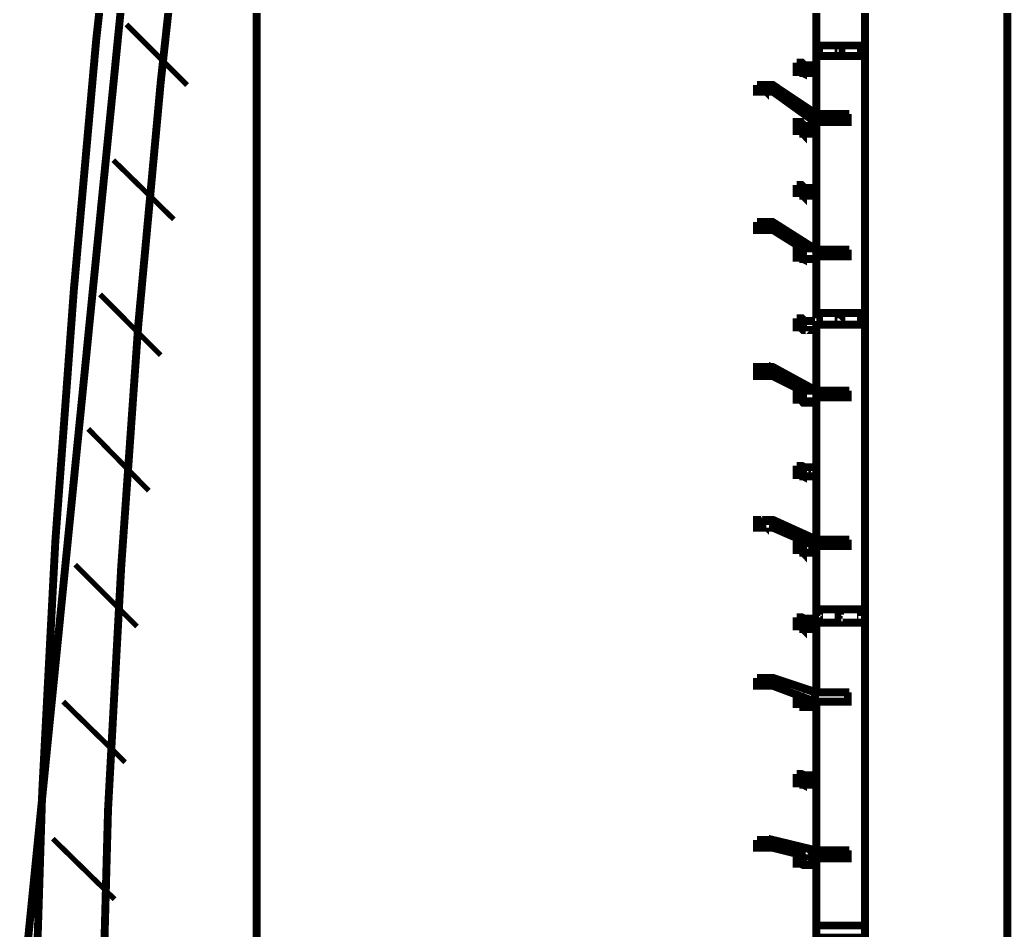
# Model space of a CAD drawing. Extents: x 0.1 to 11.6, y 0.3 to 16.2.
# Drawn here: x 7.967 to 9.222, y 12.596 to 13.747 of the extents above; entities that cross this region are included whole.
import ezdxf

# ---------------------------------------------------------------- set-up
doc = ezdxf.new("R2010")
doc.units = 0
doc.header["$MEASUREMENT"] = 0

msp = doc.modelspace()

# ---------------------------------------------------------------- linework, layer by layer
at = {"color": 0}
for points, const_width in [([(8.79497, 14.7167), (8.19, 14.7167), (7.97168, 12.53)], 0.01), ([(8.19, 14.6667), (8.14165, 14.3533), (8.09831, 14.0367), (8.06332, 13.7217), (8.035, 13.405), (8.01167, 13.0883), (7.99501, 12.77), (7.98503, 12.4517), (7.98167, 12.1334), (7.98503, 11.8167), (7.99501, 11.4983), (8.01167, 11.18), (8.035, 10.8633), (8.06332, 10.5467), (8.09831, 10.23), (8.14165, 9.91499), (8.19, 9.60167)], 0.01), ([(8.06999, 12.4417), (8.07835, 12.7483), (8.095, 13.055), (8.11664, 13.3617), (8.14501, 13.6683), (8.17833, 13.9733), (8.22, 14.2783), (8.26665, 14.5817)], 0.01), ([(8.26665, 13.7867), (8.26665, 13.7383), (8.26665, 13.6867), (8.26665, 13.6334), (8.26665, 13.5817), (8.26665, 13.5283), (8.26665, 13.4717), (8.26665, 13.4167), (8.26665, 13.3583), (8.26665, 13.3017), (8.26665, 13.2433), (8.26665, 13.1833), (8.26665, 13.1233), (8.26665, 13.0633), (8.26665, 13.0017), (8.26665, 12.94), (8.26665, 12.8783), (8.26665, 12.815), (8.26665, 12.7517), (8.26665, 12.6867), (8.26665, 12.6233), (8.26665, 12.5583)], 0.01), ([(9.21669, 13.7633), (9.21669, 13.7067), (9.21669, 13.65), (9.21669, 13.5917), (9.21669, 13.5317), (9.21669, 13.4717), (9.21669, 13.41), (9.21669, 13.3483), (9.21669, 13.285), (9.21669, 13.2217), (9.21669, 13.1583), (9.21669, 13.0933), (9.21669, 13.0267), (9.21669, 12.96), (9.21669, 12.895), (9.21669, 12.8267), (9.21669, 12.76), (9.21669, 12.69), (9.21669, 12.6217), (9.21669, 12.5517)], 0.01), ([(9.03668, 13.7584), (9.03668, 13.75), (9.03668, 13.74), (9.03668, 13.73), (9.03668, 13.7183), (9.03668, 13.715), (8.97499, 13.715), (8.97499, 13.7183), (8.97499, 13.73), (8.97499, 13.74), (8.97499, 13.75), (8.97499, 13.7584)], 0.01), ([(8.17833, 13.665), (8.10167, 13.7416)], 0.006667), ([(8.97499, 13.715), (8.97667, 13.715)], 0.01), ([(9.03668, 13.715), (9.03836, 13.715)], 0.01), ([(9.03668, 13.7017), (9.03668, 13.6983), (9.03668, 13.6883), (9.03668, 13.6783), (9.03668, 13.6683), (9.03668, 13.6567), (9.03668, 13.6467), (9.03668, 13.635), (9.03668, 13.625), (9.03668, 13.615), (9.03668, 13.605), (9.03668, 13.5933), (9.03668, 13.5817), (9.03668, 13.5717), (9.03668, 13.56), (9.03668, 13.55), (9.03668, 13.5384), (9.03668, 13.5283), (9.03668, 13.5167), (9.03668, 13.5067), (9.03668, 13.495), (9.03668, 13.4833), (9.03668, 13.4717), (9.03668, 13.46), (9.03668, 13.45), (9.03668, 13.4383), (9.03668, 13.4267), (9.03668, 13.415), (9.03668, 13.405), (9.03668, 13.3933), (9.03668, 13.3817), (9.03668, 13.3767), (8.97499, 13.3767), (8.97499, 13.3817), (8.97499, 13.3933), (8.97499, 13.405), (8.97499, 13.415), (8.97499, 13.4267), (8.97499, 13.4383), (8.97499, 13.4483)], 0.01), ([(8.97499, 13.6283), (8.97499, 13.635), (8.97499, 13.6467), (8.97499, 13.6567), (8.97499, 13.6683), (8.97499, 13.6783), (8.97499, 13.6883), (8.97499, 13.6983), (8.97499, 13.7017)], 0.01), ([(8.97667, 13.7067), (8.97835, 13.7067)], 0.01), ([(8.97667, 13.7067), (8.97835, 13.7067)], 0.01), ([(9.00331, 13.7067), (9.00499, 13.7067)], 0.01), ([(9.00499, 13.7067), (9.00667, 13.7067)], 0.01), ([(9.03168, 13.7067), (9.03331, 13.7067)], 0.01), ([(9.03168, 13.7067), (9.03331, 13.7067)], 0.01), ([(8.97499, 13.69), (8.96001, 13.69), (8.95665, 13.6934), (8.95503, 13.6934), (8.94997, 13.6934), (8.95503, 13.6934), (8.95833, 13.6883), (8.97499, 13.6883)], 0.01), ([(8.94997, 13.6934), (8.95167, 13.6934)], 0.01), ([(8.94997, 13.6934), (8.94997, 13.6816), (8.95503, 13.6816), (8.95503, 13.6934), (8.95503, 13.6816), (8.95833, 13.68), (8.95833, 13.6883), (8.95833, 13.68), (8.97499, 13.68)], 0.01), ([(8.95503, 13.6934), (8.95665, 13.6934)], 0.01), ([(8.95833, 13.6883), (8.96001, 13.6883)], 0.01), ([(8.97499, 13.69), (8.97667, 13.69)], 0.01), ([(8.95503, 13.6816), (8.95665, 13.6816)], 0.01), ([(8.95833, 13.68), (8.96001, 13.68)], 0.01), ([(8.965, 13.6833), (8.96669, 13.6833)], 0.01), ([(8.96669, 13.6833), (8.96832, 13.6833)], 0.01), ([(8.90001, 13.665), (8.90169, 13.665)], 0.01), ([(8.90001, 13.665), (8.90001, 13.6567), (8.91997, 13.6567)], 0.01), ([(8.91997, 13.665), (8.91997, 13.6567), (8.97331, 13.6183), (8.97331, 13.6283), (8.97499, 13.6283), (8.97331, 13.6283)], 0.01), ([(8.90831, 13.66), (8.91, 13.66), (8.91168, 13.66)], 0.01), ([(9.01497, 13.6283), (9.01497, 13.6183), (8.97331, 13.6183)], 0.01), ([(8.97331, 13.6283), (8.97499, 13.6283)], 0.01), ([(9.01497, 13.6283), (9.01665, 13.6283)], 0.01), ([(8.94997, 13.6166), (8.94997, 13.6067), (8.95503, 13.6067), (8.95503, 13.6166), (8.95503, 13.6067), (8.95833, 13.6033), (8.95833, 13.6133), (8.95833, 13.6033), (8.97499, 13.6033)], 0.01), ([(8.95503, 13.6166), (8.95665, 13.6166)], 0.01), ([(8.95833, 13.6133), (8.96001, 13.6133)], 0.01), ([(8.97499, 13.4567), (8.97499, 13.46), (8.97499, 13.4717), (8.97499, 13.4833), (8.97499, 13.495), (8.97499, 13.5067), (8.97499, 13.5167), (8.97499, 13.5283), (8.97499, 13.5384), (8.97499, 13.55), (8.97499, 13.56), (8.97499, 13.5717), (8.97499, 13.5817), (8.97499, 13.5933), (8.97499, 13.605), (8.97499, 13.615), (8.97499, 13.6183)], 0.01), ([(8.97499, 13.6133), (8.97667, 13.6133)], 0.01), ([(8.95503, 13.6067), (8.95665, 13.6067)], 0.01), ([(8.95833, 13.6033), (8.96001, 13.6033)], 0.01), ([(8.965, 13.6067), (8.96669, 13.6067)], 0.01), ([(8.96669, 13.6067), (8.96832, 13.6067)], 0.01), ([(8.16168, 13.495), (8.08501, 13.57)], 0.006667), ([(8.94997, 13.5384), (8.95167, 13.5384)], 0.01), ([(8.94997, 13.5384), (8.94997, 13.5283), (8.95503, 13.5283), (8.95503, 13.5384), (8.95503, 13.5283), (8.95833, 13.525), (8.95833, 13.535), (8.95833, 13.525), (8.97499, 13.525)], 0.01), ([(8.95503, 13.5384), (8.95665, 13.5384)], 0.01), ([(8.95503, 13.5283), (8.95665, 13.5283)], 0.01), ([(8.95833, 13.535), (8.96001, 13.535)], 0.01), ([(8.95833, 13.525), (8.96001, 13.525)], 0.01), ([(8.965, 13.53), (8.96669, 13.53)], 0.01), ([(8.96669, 13.53), (8.96832, 13.53)], 0.01), ([(8.97499, 13.535), (8.97667, 13.535)], 0.01), ([(8.90001, 13.4916), (8.90169, 13.4916)], 0.01), ([(8.90001, 13.4916), (8.90001, 13.4817), (8.91997, 13.4817)], 0.01), ([(8.90831, 13.4867), (8.90831, 13.485), (8.91, 13.485), (8.91168, 13.485), (8.91168, 13.4867)], 0.01), ([(8.91997, 13.4916), (8.91997, 13.4817), (8.97331, 13.4483), (8.97331, 13.4567)], 0.01), ([(8.96332, 13.4567), (8.96001, 13.4567), (8.95665, 13.4567), (8.95503, 13.4583), (8.94997, 13.4583), (8.94997, 13.4567), (8.95503, 13.4567), (8.95833, 13.455), (8.96332, 13.455)], 0.01), ([(8.94997, 13.4567), (8.94997, 13.4467), (8.95503, 13.4467), (8.95503, 13.4567), (8.95503, 13.4467), (8.95833, 13.445), (8.95833, 13.455), (8.95833, 13.445), (8.97499, 13.445)], 0.01), ([(8.95503, 13.4567), (8.95665, 13.4567)], 0.01), ([(8.95833, 13.455), (8.96001, 13.455)], 0.01), ([(8.965, 13.45), (8.965, 13.4483), (8.96669, 13.4483), (8.96669, 13.45)], 0.01), ([(8.97331, 13.4583), (8.97499, 13.4583)], 0.01), ([(8.97331, 13.4483), (9.01497, 13.4483), (9.01497, 13.4567)], 0.01), ([(9.01497, 13.4567), (9.01665, 13.4567)], 0.01), ([(8.95503, 13.4467), (8.95665, 13.4467)], 0.01), ([(8.95833, 13.445), (8.96001, 13.445)], 0.01), ([(8.14501, 13.3233), (8.06836, 13.4)], 0.006667), ([(8.97499, 13.3767), (8.97667, 13.3767)], 0.01), ([(9.03668, 13.3767), (9.03836, 13.3767)], 0.01), ([(8.97499, 13.3666), (8.96001, 13.3666), (8.95665, 13.37), (8.95503, 13.37), (8.94997, 13.37), (8.95503, 13.37), (8.95833, 13.3666)], 0.01), ([(8.94997, 13.37), (8.95167, 13.37)], 0.01), ([(8.94997, 13.37), (8.94997, 13.3583), (8.95503, 13.3583), (8.95503, 13.37), (8.95503, 13.3583), (8.95833, 13.355), (8.97499, 13.355)], 0.01), ([(8.95503, 13.37), (8.95665, 13.37)], 0.01), ([(8.95833, 13.365), (8.97499, 13.365)], 0.01), ([(8.97499, 13.3666), (8.97667, 13.3666)], 0.01), ([(9.03668, 13.3617), (9.03668, 13.3583), (9.03668, 13.345), (9.03668, 13.3333), (9.03668, 13.3217), (9.03668, 13.31), (9.03668, 13.2983), (9.03668, 13.2867), (9.03668, 13.275), (9.03668, 13.2633), (9.03668, 13.2517), (9.03668, 13.24), (9.03668, 13.2283), (9.03668, 13.2167), (9.03668, 13.2033), (9.03668, 13.1917), (9.03668, 13.18), (9.03668, 13.1683), (9.03668, 13.155), (9.03668, 13.1433), (9.03668, 13.1317), (9.03668, 13.1183), (9.03668, 13.1067), (9.03668, 13.095), (9.03668, 13.0817), (9.03668, 13.07), (9.03668, 13.0566), (9.03668, 13.045), (9.03668, 13.0317), (9.03668, 13.02), (9.03668, 13.0067), (9.03668, 13.0017), (8.97499, 13.0017), (8.97499, 13.0067), (8.97499, 13.02), (8.97499, 13.0317), (8.97499, 13.045), (8.97499, 13.0566), (8.97499, 13.07), (8.97499, 13.0817)], 0.01), ([(8.97499, 13.2783), (8.97499, 13.2867), (8.97499, 13.2983), (8.97499, 13.31), (8.97499, 13.3217), (8.97499, 13.3333), (8.97499, 13.345), (8.97499, 13.3583), (8.97499, 13.3617)], 0.01), ([(8.97667, 13.365), (8.97667, 13.3666), (8.97667, 13.365), (8.97835, 13.365), (8.97835, 13.3666), (8.97835, 13.365)], 0.01), ([(9.00331, 13.3666), (9.00331, 13.365), (9.00499, 13.365), (9.00499, 13.3666), (9.00667, 13.3666)], 0.01), ([(9.03168, 13.3666), (9.03168, 13.365), (9.03331, 13.365), (9.03331, 13.3666)], 0.01), ([(8.95503, 13.3583), (8.95665, 13.3583)], 0.01), ([(8.95833, 13.355), (8.96001, 13.355)], 0.01), ([(8.965, 13.36), (8.965, 13.3583), (8.96669, 13.3583), (8.96669, 13.36)], 0.01), ([(8.97331, 13.2783), (9.01497, 13.2783), (8.97499, 13.2783), (8.91997, 13.3083), (8.90001, 13.3083), (8.90001, 13.3066), (8.91997, 13.3066)], 0.01), ([(8.90001, 13.3066), (8.90001, 13.2967), (8.91997, 13.2967)], 0.01), ([(8.90831, 13.3017), (8.91, 13.3017), (8.91168, 13.3017)], 0.01), ([(8.96332, 13.275), (8.96001, 13.275), (8.95665, 13.2767), (8.95503, 13.2767), (8.95503, 13.2783), (8.94997, 13.2783), (8.94997, 13.2767), (8.95503, 13.2767), (8.95833, 13.2733), (8.96332, 13.2733)], 0.01), ([(8.94997, 13.2767), (8.94997, 13.2667), (8.95503, 13.2667), (8.95503, 13.2767), (8.95503, 13.2667), (8.95833, 13.2633), (8.97499, 13.2633)], 0.01), ([(8.95503, 13.2767), (8.95665, 13.2767)], 0.01), ([(8.95833, 13.2733), (8.96001, 13.2733)], 0.01), ([(8.97331, 13.28), (8.97499, 13.28)], 0.01), ([(9.01497, 13.2783), (9.01497, 13.27), (8.97331, 13.27)], 0.01), ([(9.01497, 13.2783), (9.01665, 13.2783)], 0.01), ([(8.95503, 13.2667), (8.95665, 13.2667)], 0.01), ([(8.95833, 13.2633), (8.96001, 13.2633)], 0.01), ([(8.965, 13.27), (8.965, 13.2683), (8.96669, 13.2683), (8.96669, 13.27)], 0.01), ([(8.97499, 13.09), (8.97499, 13.095), (8.97499, 13.1067), (8.97499, 13.1183), (8.97499, 13.1317), (8.97499, 13.1433), (8.97499, 13.155), (8.97499, 13.1683), (8.97499, 13.18), (8.97499, 13.1917), (8.97499, 13.2033), (8.97499, 13.2167), (8.97499, 13.2283), (8.97499, 13.24), (8.97499, 13.2517), (8.97499, 13.2633), (8.97499, 13.27)], 0.01), ([(8.12999, 13.1517), (8.05333, 13.23)], 0.006667), ([(8.94997, 13.1833), (8.95167, 13.1833)], 0.01), ([(8.94997, 13.1833), (8.94997, 13.1717), (8.95503, 13.1717), (8.95503, 13.1833), (8.95503, 13.1717), (8.95833, 13.17), (8.95833, 13.1816), (8.95833, 13.17), (8.97499, 13.17)], 0.01), ([(8.95503, 13.1833), (8.95665, 13.1833)], 0.01), ([(8.95833, 13.1816), (8.96001, 13.1816)], 0.01), ([(8.965, 13.175), (8.96669, 13.175)], 0.01), ([(8.96669, 13.175), (8.96832, 13.175)], 0.01), ([(8.97499, 13.1816), (8.97667, 13.1816)], 0.01), ([(8.95503, 13.1717), (8.95665, 13.1717)], 0.01), ([(8.95833, 13.17), (8.96001, 13.17)], 0.01), ([(8.90001, 13.1133), (8.90001, 13.105), (8.91997, 13.105)], 0.01), ([(8.90831, 13.11), (8.91, 13.11), (8.91168, 13.11)], 0.01), ([(8.91997, 13.1133), (8.91997, 13.105), (8.97331, 13.0817), (8.97331, 13.09)], 0.01), ([(8.96164, 13.0866), (8.96001, 13.0866), (8.95665, 13.0883), (8.95503, 13.0883), (8.94997, 13.0883), (8.95503, 13.0883), (8.95833, 13.085), (8.96164, 13.085)], 0.01), ([(8.94997, 13.0883), (8.95167, 13.0883)], 0.01), ([(8.94997, 13.0883), (8.94997, 13.0767), (8.95503, 13.0767), (8.95503, 13.0883), (8.95503, 13.0767), (8.95833, 13.0733), (8.95833, 13.085), (8.95833, 13.0733), (8.97499, 13.0733)], 0.01), ([(8.95503, 13.0883), (8.95665, 13.0883)], 0.01), ([(8.95833, 13.085), (8.96001, 13.085)], 0.01), ([(8.97331, 13.0917), (8.97499, 13.0917)], 0.01), ([(9.01497, 13.09), (9.01497, 13.0817), (8.97331, 13.0817)], 0.01), ([(9.01497, 13.09), (9.01665, 13.09)], 0.01), ([(8.95503, 13.0767), (8.95665, 13.0767)], 0.01), ([(8.95833, 13.0733), (8.96001, 13.0733)], 0.01), ([(8.965, 13.08), (8.96669, 13.08)], 0.01), ([(8.96669, 13.08), (8.96832, 13.08)], 0.01), ([(8.11501, 12.98), (8.03668, 13.0583)], 0.006667), ([(8.97499, 13.0017), (8.97667, 13.0017)], 0.01), ([(9.03668, 13.0017), (9.03836, 13.0017)], 0.01), ([(8.97499, 12.99), (8.96001, 12.99), (8.95665, 12.9916), (8.95503, 12.9916), (8.94997, 12.9916), (8.95503, 12.9916), (8.95833, 12.9883), (8.97499, 12.9883)], 0.01), ([(8.94997, 12.9916), (8.95167, 12.9916)], 0.01), ([(8.94997, 12.9916), (8.94997, 12.98), (8.95503, 12.98), (8.95503, 12.9916), (8.95503, 12.98), (8.95833, 12.9767), (8.95833, 12.9883), (8.95833, 12.9767), (8.97499, 12.9767)], 0.01), ([(8.95503, 12.9916), (8.95665, 12.9916)], 0.01), ([(8.95833, 12.9883), (8.96001, 12.9883)], 0.01), ([(8.965, 12.985), (8.965, 12.9833), (8.96669, 12.9833), (8.96669, 12.985)], 0.01), ([(8.97499, 12.99), (8.97667, 12.99)], 0.01), ([(9.03668, 12.985), (9.03668, 12.9817), (9.03668, 12.97), (9.03668, 12.9567), (9.03668, 12.9434), (9.03668, 12.9316), (9.03668, 12.9183), (9.03668, 12.9067), (9.03668, 12.8933), (9.03668, 12.88), (9.03668, 12.8666), (9.03668, 12.855), (9.03668, 12.8417), (9.03668, 12.8283), (9.03668, 12.815), (9.03668, 12.8033), (9.03668, 12.79), (9.03668, 12.7767), (9.03668, 12.7633), (9.03668, 12.75), (9.03668, 12.7383), (9.03668, 12.725), (9.03668, 12.7116), (9.03668, 12.7), (9.03668, 12.6867), (9.03668, 12.6733), (9.03668, 12.66), (9.03668, 12.6467), (9.03668, 12.6334), (9.03668, 12.62), (9.03668, 12.6067), (9.03668, 12.6017), (8.97499, 12.6017), (8.97499, 12.6067), (8.97499, 12.62), (8.97499, 12.6334), (8.97499, 12.6467), (8.97499, 12.66), (8.97499, 12.6733), (8.97499, 12.6867)], 0.01), ([(8.97499, 12.8967), (8.97499, 12.9067), (8.97499, 12.9183), (8.97499, 12.9316), (8.97499, 12.9434), (8.97499, 12.9567), (8.97499, 12.97), (8.97499, 12.9817), (8.97499, 12.985)], 0.01), ([(8.97667, 12.9916), (8.97667, 12.99), (8.97835, 12.99), (8.97835, 12.9916)], 0.01), ([(8.97667, 12.99), (8.97835, 12.99)], 0.01), ([(8.97667, 12.99), (8.97835, 12.99)], 0.01), ([(8.97667, 12.99), (8.97835, 12.99)], 0.01), ([(9.00331, 12.99), (9.00499, 12.99), (9.00667, 12.99)], 0.01), ([(9.03168, 12.99), (9.03331, 12.99)], 0.01), ([(9.03168, 12.99), (9.03331, 12.99)], 0.01), ([(9.03168, 12.99), (9.03331, 12.99)], 0.01), ([(9.03168, 12.99), (9.03331, 12.99)], 0.01), ([(8.95503, 12.98), (8.95665, 12.98)], 0.01), ([(8.95833, 12.9767), (8.96001, 12.9767)], 0.01), ([(8.90001, 12.915), (8.90169, 12.915)], 0.01), ([(8.90001, 12.915), (8.90001, 12.905), (8.91997, 12.905)], 0.01), ([(8.90831, 12.91), (8.91, 12.91), (8.91168, 12.91)], 0.01), ([(8.91997, 12.915), (8.91997, 12.905), (8.97331, 12.885), (8.97331, 12.8967), (8.97499, 12.8967), (8.97331, 12.8967)], 0.01), ([(9.01497, 12.8967), (9.01497, 12.885), (8.97331, 12.885)], 0.01), ([(8.97331, 12.8967), (8.97499, 12.8967)], 0.01), ([(9.01497, 12.8967), (9.01665, 12.8967)], 0.01), ([(8.95167, 12.8933), (8.94997, 12.8933), (8.95335, 12.8933)], 0.01), ([(8.94997, 12.8933), (8.95167, 12.8933)], 0.01), ([(8.94997, 12.8933), (8.94997, 12.8817), (8.95503, 12.8817), (8.95833, 12.88)], 0.01), ([(8.95503, 12.8917), (8.95503, 12.8817), (8.95503, 12.8933)], 0.01), ([(8.95833, 12.8783), (8.95833, 12.8917), (8.95833, 12.88), (8.95833, 12.8783), (8.97499, 12.8783)], 0.01), ([(8.95833, 12.8917), (8.96001, 12.8917)], 0.01), ([(8.95833, 12.8917), (8.96001, 12.8917)], 0.01), ([(8.965, 12.885), (8.96669, 12.885)], 0.01), ([(8.97499, 12.6967), (8.97499, 12.7), (8.97499, 12.7116), (8.97499, 12.725), (8.97499, 12.7383), (8.97499, 12.75), (8.97499, 12.7633), (8.97499, 12.7767), (8.97499, 12.79), (8.97499, 12.8033), (8.97499, 12.815), (8.97499, 12.8283), (8.97499, 12.8417), (8.97499, 12.855), (8.97499, 12.8666), (8.97499, 12.88), (8.97499, 12.885)], 0.01), ([(8.09999, 12.8083), (8.02165, 12.885)], 0.006667), ([(8.95503, 12.8817), (8.95665, 12.8817)], 0.01), ([(8.94997, 12.7933), (8.95167, 12.7933)], 0.01), ([(8.94997, 12.7933), (8.94997, 12.7817), (8.95503, 12.7817), (8.95503, 12.7933), (8.95503, 12.7817), (8.95833, 12.78), (8.95833, 12.7917), (8.95833, 12.78), (8.97499, 12.78)], 0.01), ([(8.95503, 12.7933), (8.95665, 12.7933)], 0.01), ([(8.95833, 12.7917), (8.96001, 12.7917)], 0.01), ([(8.965, 12.7867), (8.965, 12.785), (8.96669, 12.785), (8.96669, 12.7867)], 0.01), ([(8.97499, 12.7917), (8.97667, 12.7917)], 0.01), ([(8.95503, 12.7817), (8.95665, 12.7817)], 0.01), ([(8.95833, 12.78), (8.96001, 12.78)], 0.01), ([(8.08664, 12.635), (8.00836, 12.7116)], 0.006667), ([(8.97331, 12.6967), (8.97499, 12.6967), (8.97331, 12.6967), (9.01497, 12.6967), (8.97499, 12.6967), (8.91997, 12.71), (8.90001, 12.71), (8.91997, 12.71)], 0.01), ([(8.90001, 12.71), (8.90169, 12.71)], 0.01), ([(8.90001, 12.71), (8.90001, 12.7), (8.91997, 12.7)], 0.01), ([(8.90831, 12.705), (8.90831, 12.7033), (8.91, 12.7033), (8.91168, 12.7033), (8.91168, 12.705)], 0.01), ([(9.01497, 12.6967), (9.01497, 12.6867), (8.97331, 12.6867)], 0.01), ([(8.97331, 12.6967), (8.97499, 12.6967)], 0.01), ([(9.01497, 12.6967), (9.01665, 12.6967)], 0.01), ([(8.94997, 12.6917), (8.94997, 12.68), (8.95503, 12.68), (8.95503, 12.69), (8.95503, 12.68), (8.95833, 12.6783), (8.97499, 12.6783)], 0.01), ([(8.965, 12.685), (8.96669, 12.685)], 0.01), ([(8.96669, 12.685), (8.96832, 12.685)], 0.01), ([(8.95503, 12.68), (8.95665, 12.68)], 0.01), ([(8.95833, 12.6783), (8.96001, 12.6783)], 0.01), ([(8.97499, 12.6017), (8.97667, 12.6017)], 0.01), ([(9.03668, 12.6017), (9.03836, 12.6017)], 0.01)]:
    msp.add_lwpolyline(points, dxfattribs=dict(at, const_width=const_width))
at = {"color": 0, "const_width": 0.01}
for points in [[(8.97499, 13.715), (8.97499, 13.7133), (8.97499, 13.7116), (8.97499, 13.71), (8.97499, 13.7083), (8.97499, 13.7067), (8.97499, 13.705), (8.97499, 13.7033), (8.97499, 13.7017), (9.03668, 13.7017), (9.03668, 13.7033), (9.03668, 13.705), (9.03668, 13.7067), (9.03668, 13.7083), (9.03668, 13.71), (9.03668, 13.7116), (9.03668, 13.7133), (9.03668, 13.715), (8.97499, 13.715)], [(8.97667, 13.705), (8.97835, 13.705), (8.97835, 13.7067), (8.97667, 13.7067), (8.97667, 13.705)], [(8.97667, 13.705), (8.97667, 13.7067), (8.97667, 13.705), (8.97835, 13.705), (8.97835, 13.7067), (8.97835, 13.705), (8.97667, 13.705)], [(9.00499, 13.705), (9.00667, 13.705), (9.00667, 13.7067), (9.00499, 13.7067), (9.00331, 13.7067), (9.00331, 13.705), (9.00499, 13.705)], [(9.00499, 13.705), (9.00331, 13.705), (9.00331, 13.7067), (9.00331, 13.705), (9.00499, 13.705), (9.00499, 13.7067), (9.00667, 13.7067), (9.00499, 13.7067), (9.00499, 13.705)], [(9.03168, 13.705), (9.03331, 13.705), (9.03331, 13.7067), (9.03168, 13.7067), (9.03168, 13.705)], [(9.03168, 13.705), (9.03168, 13.7067), (9.03168, 13.705), (9.03331, 13.705), (9.03331, 13.7067), (9.03331, 13.705), (9.03168, 13.705)], [(8.96669, 13.685), (8.96669, 13.6833), (8.96669, 13.6816), (8.965, 13.6816), (8.965, 13.6833), (8.965, 13.685), (8.96669, 13.685)], [(8.91997, 13.665), (8.97331, 13.6283), (9.01497, 13.6283), (8.97499, 13.6283), (8.91997, 13.665), (8.90001, 13.665), (8.91997, 13.665)], [(8.91, 13.6617), (8.91168, 13.66), (8.91, 13.66), (8.91, 13.6583), (8.90831, 13.66), (8.90831, 13.6617), (8.91, 13.6617)], [(8.96001, 13.6133), (8.95665, 13.6166), (8.95503, 13.6166), (8.95503, 13.6183), (8.94997, 13.6183), (8.94997, 13.6166), (8.95503, 13.6166), (8.95833, 13.6133), (8.97499, 13.6133), (8.96001, 13.6133)], [(8.96669, 13.6083), (8.96669, 13.6067), (8.965, 13.6067), (8.965, 13.6083), (8.96669, 13.6083)], [(8.96001, 13.535), (8.95665, 13.5384), (8.95503, 13.5384), (8.94997, 13.5384), (8.95503, 13.5384), (8.95833, 13.535), (8.97499, 13.535), (8.96001, 13.535)], [(8.96669, 13.5317), (8.96669, 13.53), (8.96669, 13.5283), (8.965, 13.5283), (8.965, 13.53), (8.965, 13.5317), (8.96669, 13.5317)], [(8.91997, 13.4916), (8.97331, 13.4567), (9.01497, 13.4567), (8.97499, 13.4567), (8.91997, 13.4916), (8.90001, 13.4916), (8.91997, 13.4916)], [(8.91, 13.4867), (8.91168, 13.4867), (8.91168, 13.485), (8.91, 13.485), (8.90831, 13.485), (8.90831, 13.4867), (8.91, 13.4867)], [(8.96669, 13.45), (8.96669, 13.4483), (8.965, 13.4483), (8.965, 13.45), (8.96669, 13.45)], [(8.97331, 13.4583), (8.97499, 13.4583), (8.97331, 13.4583)], [(8.97499, 13.3767), (8.97499, 13.375), (8.97499, 13.3717), (8.97499, 13.37), (8.97499, 13.3683), (8.97499, 13.365), (8.97499, 13.3633), (8.97499, 13.3617), (9.03668, 13.3617), (9.03668, 13.3633), (9.03668, 13.365), (9.03668, 13.3683), (9.03668, 13.37), (9.03668, 13.3717), (9.03668, 13.375), (9.03668, 13.3767), (8.97499, 13.3767)], [(8.95833, 13.355), (8.95833, 13.365), (8.95833, 13.3666), (8.95833, 13.355)], [(8.96669, 13.3617), (8.96669, 13.36), (8.96669, 13.3583), (8.965, 13.3583), (8.965, 13.36), (8.96669, 13.3617)], [(8.97667, 13.365), (8.97835, 13.365), (8.97835, 13.3666), (8.97667, 13.3666), (8.97667, 13.365)], [(8.97667, 13.365), (8.97667, 13.3666), (8.97667, 13.365), (8.97835, 13.365), (8.97835, 13.3666), (8.97835, 13.365), (8.97667, 13.365)], [(9.00499, 13.365), (9.00667, 13.365), (9.00667, 13.3666), (9.00499, 13.3666), (9.00331, 13.3666), (9.00331, 13.365), (9.00499, 13.365)], [(9.00499, 13.365), (9.00331, 13.365), (9.00331, 13.3666), (9.00331, 13.365), (9.00499, 13.365), (9.00667, 13.3666), (9.00499, 13.365)], [(9.03168, 13.365), (9.03331, 13.365), (9.03331, 13.3666), (9.03168, 13.3666), (9.03168, 13.365)], [(9.03168, 13.365), (9.03168, 13.3666), (9.03168, 13.365), (9.03331, 13.365), (9.03331, 13.3666), (9.03331, 13.365), (9.03168, 13.365)], [(8.91, 13.3033), (8.91168, 13.3033), (8.91168, 13.3017), (8.91, 13.3017), (8.90831, 13.3017), (8.90831, 13.3033), (8.91, 13.3033)], [(8.97331, 13.27), (8.97331, 13.2783), (8.91997, 13.3066), (8.91997, 13.2967), (8.97331, 13.27)], [(8.95833, 13.2633), (8.95833, 13.2733), (8.95833, 13.2633)], [(8.97331, 13.28), (8.97499, 13.28), (8.97331, 13.28)], [(8.96669, 13.27), (8.96669, 13.2683), (8.965, 13.2683), (8.965, 13.27), (8.96669, 13.27)], [(8.96001, 13.1816), (8.95665, 13.1833), (8.95503, 13.1833), (8.94997, 13.1833), (8.95503, 13.1833), (8.95833, 13.1816), (8.97499, 13.1816), (8.96001, 13.1816)], [(8.96669, 13.1767), (8.96669, 13.175), (8.96669, 13.1733), (8.965, 13.1733), (8.965, 13.175), (8.965, 13.1767), (8.96669, 13.1767)], [(8.90001, 13.1133), (8.91997, 13.1133), (8.97336, 13.09), (9.01503, 13.09), (8.97499, 13.09), (8.91997, 13.115), (8.90001, 13.115), (8.90001, 13.1133)], [(8.91, 13.11), (8.91168, 13.11), (8.91, 13.11), (8.91, 13.1083), (8.90831, 13.11), (8.91, 13.11)], [(8.97331, 13.0917), (8.97499, 13.0917), (8.97331, 13.0917)], [(8.96669, 13.0817), (8.96669, 13.08), (8.965, 13.08), (8.965, 13.0817), (8.96669, 13.0817)], [(8.97499, 13.0017), (8.97499, 13), (8.97499, 12.9983), (8.97499, 12.9967), (8.97499, 12.995), (8.97499, 12.9916), (8.97499, 12.99), (8.97499, 12.9883), (8.97499, 12.985), (9.03668, 12.985), (9.03668, 12.9883), (9.03668, 12.99), (9.03668, 12.9916), (9.03668, 12.995), (9.03668, 12.9967), (9.03668, 12.9983), (9.03668, 13), (9.03668, 13.0017), (8.97499, 13.0017)], [(8.96669, 12.985), (8.96669, 12.9833), (8.965, 12.9833), (8.965, 12.985), (8.96669, 12.985)], [(8.97667, 12.9883), (8.97835, 12.9883), (8.97835, 12.99), (8.97835, 12.9916), (8.97667, 12.9916), (8.97667, 12.99), (8.97667, 12.9883)], [(8.97835, 12.99), (8.97667, 12.99), (8.97835, 12.99)], [(9.00499, 12.9883), (9.00499, 12.99), (9.00667, 12.99), (9.00499, 12.99), (9.00499, 12.9916), (9.00331, 12.9916), (9.00331, 12.99), (9.00331, 12.9883), (9.00499, 12.9883)], [(9.00499, 12.99), (9.00331, 12.99), (9.00499, 12.99), (9.00667, 12.99), (9.00499, 12.99)], [(9.03168, 12.9883), (9.03331, 12.9883), (9.03331, 12.99), (9.03331, 12.9916), (9.03168, 12.9916), (9.03168, 12.99), (9.03168, 12.9883)], [(9.03331, 12.99), (9.03168, 12.99), (9.03331, 12.99)], [(8.91997, 12.915), (8.97331, 12.8967), (9.01497, 12.8967), (8.97499, 12.8967), (8.91997, 12.915), (8.90001, 12.915), (8.91997, 12.915)], [(8.91, 12.91), (8.91168, 12.91), (8.91, 12.91), (8.90831, 12.91), (8.91, 12.91)], [(8.96669, 12.885), (8.965, 12.885), (8.96669, 12.885)], [(8.96001, 12.7917), (8.95665, 12.7933), (8.95503, 12.7933), (8.94997, 12.7933), (8.95503, 12.7933), (8.95833, 12.7917), (8.97499, 12.7917), (8.96001, 12.7917)], [(8.96669, 12.7867), (8.96669, 12.785), (8.965, 12.785), (8.965, 12.7867), (8.96669, 12.7867)], [(8.97331, 12.6867), (8.97331, 12.6967), (8.91997, 12.71), (8.91997, 12.7), (8.97331, 12.6867)], [(8.91, 12.705), (8.91168, 12.705), (8.91168, 12.7033), (8.91, 12.7033), (8.90831, 12.7033), (8.90831, 12.705), (8.91, 12.705)], [(8.95833, 12.6783), (8.95833, 12.6883), (8.95833, 12.6783)], [(8.96669, 12.6867), (8.96669, 12.685), (8.96669, 12.6833), (8.965, 12.685), (8.965, 12.6867), (8.96669, 12.6867)], [(8.97499, 12.6017), (8.97499, 12.6), (8.97499, 12.5983), (8.97499, 12.5967), (8.97499, 12.5933), (8.97499, 12.5917), (8.97499, 12.59), (8.97499, 12.5866), (9.03668, 12.5866), (9.03668, 12.59), (9.03668, 12.5917), (9.03668, 12.5933), (9.03668, 12.5967), (9.03668, 12.5983), (9.03668, 12.6), (9.03668, 12.6017), (8.97499, 12.6017)]]:
    msp.add_lwpolyline(points, close=True, dxfattribs=at)

doc.saveas('drawing.dxf')
